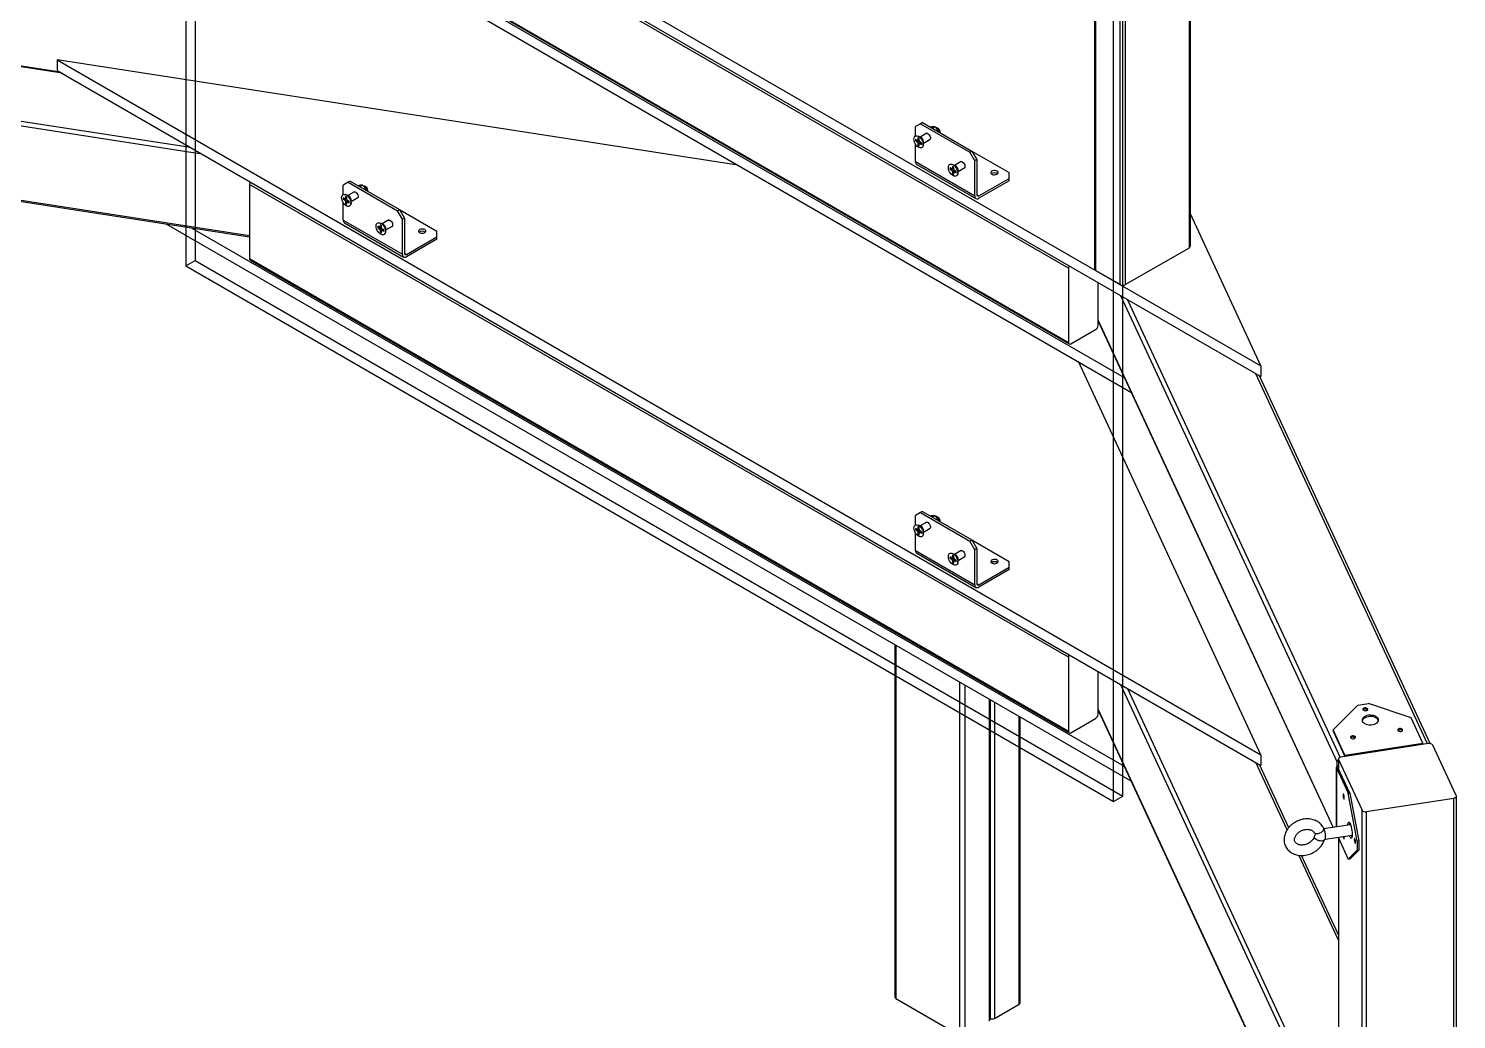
# Model space of a CAD drawing. Header units: inches. Extents: x 0 to 10.9, y 0 to 8.4.
# Drawn here: x 7.583 to 9.182, y 5.796 to 6.905 of the extents above; entities that cross this region are included whole.
import ezdxf

# ---------------------------------------------------------------- set-up
doc = ezdxf.new("R2010")
doc.units = ezdxf.units.IN
doc.header["$MEASUREMENT"] = 0

msp = doc.modelspace()

# ---------------------------------------------------------------- linework, layer by layer
at = {"color": 7, "linetype": 'Continuous', "lineweight": 25}
for p, q in [((7.7696, 7.8706), (7.7696, 6.6458)), ((7.7593, 7.8646), (7.7593, 6.6398)), ((8.8828, 6.6602), (8.8828, 7.3141)), ((8.8839, 6.6618), (8.8839, 7.3157)), ((7.6149, 7.306), (8.9629, 6.5279)), ((7.6149, 7.2941), (8.9629, 6.5159)), ((8.7766, 7.2902), (8.7766, 6.6363)), ((8.7778, 7.2886), (8.7778, 6.6347)), ((8.7978, 6.0402), (8.7978, 7.2651)), ((8.8054, 6.6188), (8.8054, 7.2726)), ((8.8082, 6.0462), (8.8082, 7.271)), ((8.8109, 7.2726), (8.8109, 6.6188)), ((8.7474, 6.6371), (7.8304, 7.1665)), ((7.7376, 7.122), (8.8174, 6.4986)), ((7.7659, 7.1176), (8.8098, 6.5149)), ((7.8304, 7.0836), (8.7474, 6.5542)), ((7.8312, 7.0818), (8.7482, 6.5524)), ((7.6205, 6.8555), (6.9008, 6.9668)), ((7.6186, 6.8565), (6.9014, 6.9675)), ((6.8745, 6.9102), (7.7641, 6.7726)), ((7.7772, 6.765), (6.8735, 6.9048)), ((7.6149, 6.8706), (7.6149, 6.8587)), ((7.6149, 6.8706), (8.9629, 6.0925)), ((8.3772, 6.7527), (7.6149, 6.8706)), ((7.6149, 6.8587), (8.9629, 6.0805)), ((6.8735, 6.8219), (7.8304, 6.6739)), ((6.8739, 6.8202), (7.8304, 6.6722)), ((8.5817, 6.799), (8.5762, 6.7958)), ((8.5762, 6.7852), (8.5762, 6.7958)), ((8.584, 6.8003), (8.5817, 6.799)), ((8.5817, 6.799), (8.6369, 6.7671)), ((8.584, 6.8003), (8.6392, 6.7684)), ((8.5977, 6.7955), (8.595, 6.7939)), ((8.5775, 6.7806), (8.5762, 6.7814)), ((8.5766, 6.78), (8.5762, 6.7798)), ((8.5762, 6.7798), (8.5775, 6.779)), ((8.5794, 6.7802), (8.5766, 6.78)), ((8.5785, 6.7805), (8.5775, 6.7806)), ((8.5794, 6.7802), (8.5775, 6.779)), ((8.5775, 6.779), (8.5785, 6.778)), ((8.5789, 6.7814), (8.5785, 6.7805)), ((8.5803, 6.7813), (8.5785, 6.7805)), ((8.5807, 6.7793), (8.5785, 6.778)), ((8.5789, 6.783), (8.5789, 6.7814)), ((8.5803, 6.7821), (8.5789, 6.7814)), ((8.5822, 6.7837), (8.579, 6.785)), ((8.5803, 6.7806), (8.5803, 6.7822)), ((8.5807, 6.7793), (8.5803, 6.7806)), ((8.5817, 6.7782), (8.5807, 6.7793)), ((8.5887, 6.7884), (8.5812, 6.7841)), ((8.5851, 6.7773), (8.5926, 6.7816)), ((8.6017, 6.7936), (8.6009, 6.7941)), ((8.6036, 6.7893), (8.6036, 6.7903)), ((8.5762, 6.7565), (8.5762, 6.776)), ((8.5785, 6.778), (8.5789, 6.7766)), ((8.5809, 6.7776), (8.5789, 6.7766)), ((8.5789, 6.7766), (8.5789, 6.7751)), ((8.5793, 6.7753), (8.5789, 6.7751)), ((8.5793, 6.7753), (8.5809, 6.7776)), ((8.5803, 6.7758), (8.5807, 6.7767)), ((8.5803, 6.7742), (8.5803, 6.7758)), ((8.5823, 6.7779), (8.5807, 6.7767)), ((8.5807, 6.7767), (8.5817, 6.7766)), ((8.5809, 6.7776), (8.5812, 6.7787)), ((8.583, 6.7774), (8.5817, 6.7782)), ((8.5829, 6.7775), (8.5817, 6.7766)), ((8.5817, 6.7766), (8.583, 6.7758)), ((8.5848, 6.7749), (8.5852, 6.7783)), ((8.6369, 6.7671), (8.6392, 6.7684)), ((8.6424, 6.7575), (8.6369, 6.7671)), ((8.6392, 6.7684), (8.6448, 6.7588)), ((8.6392, 6.7684), (8.6811, 6.7442)), ((8.5762, 6.7565), (8.6424, 6.7182)), ((8.5775, 6.7535), (8.6438, 6.7152)), ((8.6162, 6.7489), (8.6148, 6.7496)), ((8.6153, 6.7482), (8.6148, 6.748)), ((8.6148, 6.748), (8.6162, 6.7472)), ((8.6181, 6.7485), (8.6153, 6.7482)), ((8.6172, 6.7488), (8.6162, 6.7489)), ((8.6181, 6.7485), (8.6162, 6.7472)), ((8.6162, 6.7472), (8.6172, 6.7462)), ((8.6176, 6.7496), (8.6172, 6.7488)), ((8.619, 6.7495), (8.6172, 6.7488)), ((8.6194, 6.7475), (8.6172, 6.7462)), ((8.6208, 6.7519), (8.6176, 6.7533)), ((8.6176, 6.7512), (8.6176, 6.7496)), ((8.619, 6.7503), (8.6176, 6.7496)), ((8.619, 6.7488), (8.619, 6.7504)), ((8.6194, 6.7475), (8.619, 6.7488)), ((8.6203, 6.7465), (8.6194, 6.7475)), ((8.6274, 6.7566), (8.6199, 6.7523)), ((8.6238, 6.7455), (8.6313, 6.7498)), ((8.6448, 6.7588), (8.6424, 6.7575)), ((8.6424, 6.7182), (8.6424, 6.7575)), ((8.6448, 6.7588), (8.6448, 6.7195)), ((8.7474, 6.2017), (7.8304, 6.7311)), ((7.8304, 6.7311), (7.8304, 6.6482)), ((7.9409, 6.7335), (7.9353, 6.7303)), ((7.9432, 6.7348), (7.9409, 6.7335)), ((7.9409, 6.7335), (7.9961, 6.7016)), ((7.9432, 6.7348), (7.9984, 6.703)), ((8.6172, 6.7462), (8.6176, 6.7449)), ((8.6196, 6.7459), (8.6176, 6.7449)), ((8.6176, 6.7449), (8.6176, 6.7433)), ((8.6179, 6.7436), (8.6176, 6.7433)), ((8.6179, 6.7436), (8.6196, 6.7459)), ((8.619, 6.744), (8.6194, 6.7449)), ((8.619, 6.7425), (8.619, 6.744)), ((8.621, 6.7461), (8.6194, 6.7449)), ((8.6194, 6.7449), (8.6203, 6.7448)), ((8.6196, 6.7459), (8.6199, 6.747)), ((8.6217, 6.7457), (8.6203, 6.7465)), ((8.6216, 6.7457), (8.6203, 6.7448)), ((8.6203, 6.7448), (8.6217, 6.744)), ((8.6235, 6.7431), (8.6239, 6.7465)), ((8.6471, 6.7182), (8.6811, 6.7378)), ((8.6811, 6.7352), (8.6471, 6.7155)), ((8.6811, 6.7378), (8.6811, 6.7442)), ((8.6811, 6.7352), (8.6811, 6.7378)), ((7.9353, 6.7198), (7.9353, 6.7303)), ((7.9367, 6.7152), (7.9353, 6.716)), ((7.9377, 6.7151), (7.9367, 6.7152)), ((7.9381, 6.716), (7.9377, 6.7151)), ((7.9395, 6.7159), (7.9377, 6.7151)), ((7.9413, 6.7182), (7.9381, 6.7196)), ((7.9381, 6.7176), (7.9381, 6.716)), ((7.9395, 6.7166), (7.9381, 6.716)), ((7.9395, 6.7152), (7.9395, 6.7167)), ((7.9399, 6.7138), (7.9395, 6.7152)), ((7.9479, 6.7229), (7.9404, 6.7186)), ((7.9443, 6.7118), (7.9518, 6.7162)), ((7.9569, 6.7301), (7.9542, 6.7285)), ((7.9609, 6.7282), (7.9601, 6.7286)), ((7.9628, 6.7239), (7.9628, 6.7248)), ((8.6448, 6.7195), (8.6471, 6.7182)), ((7.9358, 6.7145), (7.9353, 6.7144)), ((7.9353, 6.7144), (7.9367, 6.7136)), ((7.9353, 6.691), (7.9353, 6.7106)), ((7.9386, 6.7148), (7.9358, 6.7145)), ((7.9386, 6.7148), (7.9367, 6.7136)), ((7.9367, 6.7136), (7.9377, 6.7125)), ((7.9399, 6.7138), (7.9377, 6.7125)), ((7.9377, 6.7125), (7.9381, 6.7112)), ((7.9401, 6.7122), (7.9381, 6.7112)), ((7.9381, 6.7112), (7.9381, 6.7096)), ((7.9385, 6.7099), (7.9381, 6.7096)), ((7.9385, 6.7099), (7.9401, 6.7122)), ((7.9395, 6.7104), (7.9399, 6.7113)), ((7.9395, 6.7088), (7.9395, 6.7104)), ((7.9409, 6.7128), (7.9399, 6.7138)), ((7.9415, 6.7124), (7.9399, 6.7113)), ((7.9399, 6.7113), (7.9409, 6.7112)), ((7.9401, 6.7122), (7.9404, 6.7133)), ((7.9422, 6.712), (7.9409, 6.7128)), ((7.9421, 6.7121), (7.9409, 6.7112)), ((7.9409, 6.7112), (7.9422, 6.7104)), ((7.944, 6.7094), (7.9444, 6.7129)), ((7.9961, 6.7016), (7.9984, 6.703)), ((8.0016, 6.692), (7.9961, 6.7016)), ((7.9984, 6.703), (8.0039, 6.6934)), ((7.9984, 6.7029), (8.0403, 6.6788)), ((7.7376, 6.6866), (8.8174, 6.0632)), ((7.9353, 6.691), (8.0016, 6.6528)), ((7.9367, 6.688), (8.003, 6.6497)), ((7.9754, 6.6834), (7.974, 6.6842)), ((7.9773, 6.683), (7.9744, 6.6828)), ((7.9764, 6.6833), (7.9754, 6.6834)), ((7.9773, 6.683), (7.9754, 6.6818)), ((7.9768, 6.6842), (7.9764, 6.6833)), ((7.9782, 6.6841), (7.9764, 6.6833)), ((7.98, 6.6864), (7.9768, 6.6878)), ((7.9768, 6.6858), (7.9768, 6.6842)), ((7.9782, 6.6848), (7.9768, 6.6842)), ((7.9782, 6.6834), (7.9782, 6.685)), ((7.9786, 6.682), (7.9782, 6.6834)), ((7.9866, 6.6912), (7.9791, 6.6868)), ((7.983, 6.6801), (7.9905, 6.6844)), ((8.0039, 6.6934), (8.0016, 6.692)), ((8.0016, 6.6528), (8.0016, 6.692)), ((8.0039, 6.6934), (8.0039, 6.6541)), ((8.9629, 6.5279), (8.8839, 6.698)), ((7.7659, 6.6822), (8.8098, 6.0796)), ((7.9744, 6.6828), (7.974, 6.6826)), ((7.974, 6.6826), (7.9754, 6.6818)), ((7.9754, 6.6818), (7.9764, 6.6808)), ((7.9786, 6.682), (7.9764, 6.6808)), ((7.9764, 6.6808), (7.9768, 6.6794)), ((7.9788, 6.6804), (7.9768, 6.6794)), ((7.9768, 6.6794), (7.9768, 6.6778)), ((7.9771, 6.6781), (7.9768, 6.6778)), ((7.9771, 6.6781), (7.9788, 6.6804)), ((7.9782, 6.6786), (7.9786, 6.6795)), ((7.9782, 6.677), (7.9782, 6.6786)), ((7.9795, 6.681), (7.9786, 6.682)), ((7.9801, 6.6807), (7.9786, 6.6795)), ((7.9786, 6.6795), (7.9795, 6.6794)), ((7.9788, 6.6804), (7.9791, 6.6815)), ((7.9809, 6.6802), (7.9795, 6.681)), ((7.9808, 6.6803), (7.9795, 6.6794)), ((7.9795, 6.6794), (7.9809, 6.6786)), ((7.9827, 6.6776), (7.9831, 6.6811)), ((8.0063, 6.6527), (8.0403, 6.6724)), ((8.0403, 6.6697), (8.0063, 6.6501)), ((8.0403, 6.6724), (8.0403, 6.6788)), ((8.0403, 6.6697), (8.0403, 6.6724)), ((8.0039, 6.6541), (8.0063, 6.6527)), ((8.8109, 6.6188), (8.8828, 6.6602)), ((7.7593, 6.6398), (7.7696, 6.6458)), ((7.7593, 6.6398), (8.7978, 6.0402)), ((7.7696, 6.6458), (8.8082, 6.0462)), ((7.8304, 6.6482), (8.7474, 6.1188)), ((7.8312, 6.6464), (8.7482, 6.117)), ((8.7474, 6.6371), (8.7474, 6.5542)), ((8.8054, 6.6188), (8.7778, 6.6347)), ((8.7806, 6.5733), (8.7806, 6.6212)), ((9.0483, 6.0847), (8.8062, 6.6064)), ((8.8137, 6.602), (9.0515, 6.0896)), ((8.7806, 6.5786), (9.0439, 6.0111)), ((8.7806, 6.578), (9.0437, 6.0111)), ((8.7502, 6.5526), (8.7778, 6.5685)), ((8.9629, 6.0925), (8.7586, 6.5326)), ((8.9629, 6.5279), (8.9629, 6.5159)), ((9.1496, 6.1049), (8.9573, 6.5191)), ((9.1523, 6.1051), (8.9612, 6.5169)), ((8.5817, 6.3636), (8.5762, 6.3604)), ((8.584, 6.3649), (8.5817, 6.3636)), ((8.5817, 6.3636), (8.6369, 6.3317)), ((8.584, 6.3649), (8.6392, 6.333)), ((8.5762, 6.3498), (8.5762, 6.3604)), ((8.5789, 6.3476), (8.5789, 6.346)), ((8.5822, 6.3483), (8.579, 6.3497)), ((8.5887, 6.353), (8.5812, 6.3487)), ((8.5977, 6.3601), (8.595, 6.3586)), ((8.6017, 6.3582), (8.6009, 6.3587)), ((8.6036, 6.3539), (8.6036, 6.3549)), ((8.5775, 6.3452), (8.5762, 6.346)), ((8.5766, 6.3446), (8.5762, 6.3444)), ((8.5762, 6.3444), (8.5775, 6.3436)), ((8.5762, 6.3211), (8.5762, 6.3406)), ((8.5794, 6.3449), (8.5766, 6.3446)), ((8.5785, 6.3452), (8.5775, 6.3452)), ((8.5794, 6.3449), (8.5775, 6.3436)), ((8.5775, 6.3436), (8.5785, 6.3426)), ((8.5789, 6.346), (8.5785, 6.3452)), ((8.5803, 6.3459), (8.5785, 6.3452)), ((8.5807, 6.3439), (8.5785, 6.3426)), ((8.5785, 6.3426), (8.5789, 6.3413)), ((8.5803, 6.3467), (8.5789, 6.346)), ((8.5809, 6.3423), (8.5789, 6.3413)), ((8.5789, 6.3413), (8.5789, 6.3397)), ((8.5793, 6.34), (8.5789, 6.3397)), ((8.5793, 6.34), (8.5809, 6.3423)), ((8.5803, 6.3452), (8.5803, 6.3468)), ((8.5807, 6.3439), (8.5803, 6.3452)), ((8.5803, 6.3404), (8.5807, 6.3413)), ((8.5803, 6.3389), (8.5803, 6.3404)), ((8.5817, 6.3429), (8.5807, 6.3439)), ((8.5823, 6.3425), (8.5807, 6.3413)), ((8.5807, 6.3413), (8.5817, 6.3412)), ((8.5809, 6.3423), (8.5812, 6.3434)), ((8.583, 6.3421), (8.5817, 6.3429)), ((8.5829, 6.3421), (8.5817, 6.3412)), ((8.5817, 6.3412), (8.583, 6.3404)), ((8.5848, 6.3395), (8.5852, 6.3429)), ((8.5851, 6.3419), (8.5926, 6.3462)), ((8.6369, 6.3317), (8.6392, 6.333)), ((8.6424, 6.3221), (8.6369, 6.3317)), ((8.6392, 6.333), (8.6448, 6.3234)), ((8.6392, 6.333), (8.6811, 6.3088)), ((8.5762, 6.3211), (8.6424, 6.2828)), ((8.5775, 6.3181), (8.6438, 6.2798)), ((8.6208, 6.3165), (8.6176, 6.3179)), ((8.6176, 6.3158), (8.6176, 6.3143)), ((8.6274, 6.3212), (8.6199, 6.3169)), ((8.6448, 6.3234), (8.6424, 6.3221)), ((8.6424, 6.2828), (8.6424, 6.3221)), ((8.6448, 6.3234), (8.6448, 6.2841)), ((8.6162, 6.3135), (8.6148, 6.3143)), ((8.6153, 6.3128), (8.6148, 6.3126)), ((8.6148, 6.3126), (8.6162, 6.3118)), ((8.6181, 6.3131), (8.6153, 6.3128)), ((8.6172, 6.3134), (8.6162, 6.3135)), ((8.6181, 6.3131), (8.6162, 6.3118)), ((8.6162, 6.3118), (8.6172, 6.3108)), ((8.6176, 6.3143), (8.6172, 6.3134)), ((8.619, 6.3142), (8.6172, 6.3134)), ((8.6194, 6.3121), (8.6172, 6.3108)), ((8.6172, 6.3108), (8.6176, 6.3095)), ((8.619, 6.3149), (8.6176, 6.3143)), ((8.6196, 6.3105), (8.6176, 6.3095)), ((8.6176, 6.3095), (8.6176, 6.3079)), ((8.6179, 6.3082), (8.6176, 6.3079)), ((8.6179, 6.3082), (8.6196, 6.3105)), ((8.619, 6.3134), (8.619, 6.315)), ((8.6194, 6.3121), (8.619, 6.3134)), ((8.619, 6.3087), (8.6194, 6.3095)), ((8.619, 6.3071), (8.619, 6.3087)), ((8.6203, 6.3111), (8.6194, 6.3121)), ((8.621, 6.3107), (8.6194, 6.3095)), ((8.6194, 6.3095), (8.6203, 6.3095)), ((8.6196, 6.3105), (8.6199, 6.3116)), ((8.6217, 6.3103), (8.6203, 6.3111)), ((8.6216, 6.3103), (8.6203, 6.3095)), ((8.6203, 6.3095), (8.6217, 6.3087)), ((8.6235, 6.3077), (8.6239, 6.3112)), ((8.6238, 6.3101), (8.6313, 6.3145)), ((8.6471, 6.2828), (8.6811, 6.3025)), ((8.6811, 6.2998), (8.6471, 6.2801)), ((8.6811, 6.3025), (8.6811, 6.3088)), ((8.6811, 6.2998), (8.6811, 6.3025)), ((8.6448, 6.2841), (8.6471, 6.2828)), ((8.5529, 6.2159), (8.5529, 5.8213)), ((8.5541, 6.2153), (8.5541, 5.8197)), ((8.7474, 6.2017), (8.7474, 6.1188)), ((8.6259, 5.7782), (8.6259, 6.1738)), ((8.7806, 6.1379), (8.7806, 6.1858)), ((8.6314, 6.1706), (8.6314, 5.7782)), ((9.0483, 5.6493), (8.8062, 6.171)), ((8.8137, 6.1666), (9.0496, 5.6583)), ((8.659, 5.7942), (8.659, 6.1547)), ((8.6602, 5.7958), (8.6602, 6.154)), ((8.6645, 6.1515), (8.6645, 5.7974)), ((8.7806, 6.1432), (9.0483, 5.5664)), ((8.7806, 6.1426), (9.0485, 5.5653)), ((9.0714, 6.1479), (9.0437, 6.1203)), ((9.0714, 6.1479), (9.0833, 6.1498)), ((9.1311, 6.1338), (9.0833, 6.1498)), ((8.6922, 5.8133), (8.6922, 6.1355)), ((8.6933, 5.8149), (8.6933, 6.1349)), ((8.7502, 6.1172), (8.7778, 6.1331)), ((9.1443, 6.1054), (9.1311, 6.1338)), ((9.0437, 6.1203), (9.0437, 6.1188)), ((9.0569, 6.0919), (9.0437, 6.1203)), ((9.0437, 6.1188), (9.0569, 6.0905)), ((8.9629, 6.0925), (8.9629, 6.0805)), ((9.1506, 6.105), (9.0525, 6.0898)), ((9.0569, 6.0919), (9.1443, 6.1054)), ((9.1817, 6.0468), (9.1554, 6.1034)), ((8.9922, 6.0085), (8.9573, 6.0837)), ((8.994, 6.0109), (8.9612, 6.0815)), ((9.0473, 6.0784), (9.0473, 6.0117)), ((9.0475, 6.0778), (9.0607, 6.0494)), ((9.0475, 6.0778), (9.0475, 6.0117)), ((9.0483, 6.0798), (9.0483, 6.0847)), ((9.0624, 6.0497), (9.0492, 6.0781)), ((9.0496, 6.0877), (9.0496, 6.0773)), ((9.0498, 6.0871), (9.0761, 6.0304)), ((9.0498, 6.0871), (9.0498, 6.077)), ((8.7978, 6.0402), (8.8082, 6.0462)), ((9.0607, 6.0494), (9.0624, 6.0497)), ((9.0708, 5.9957), (9.0607, 6.0494)), ((9.0624, 6.0497), (9.0725, 5.996)), ((9.0808, 6.0289), (9.1789, 6.044)), ((9.1789, 4.7618), (9.1789, 6.044)), ((9.1818, 4.764), (9.1818, 6.0462)), ((9.0761, 4.7482), (9.0761, 6.0304)), ((9.0808, 6.0289), (9.0808, 4.7466)), ((9.0633, 6.0141), (9.0331, 6.0095)), ((9.0348, 5.9979), (9.0651, 6.0026)), ((9.0493, 6.0001), (9.0607, 5.9755)), ((9.0496, 5.9993), (9.0496, 5.6419)), ((9.0498, 5.999), (9.0498, 5.6416)), ((9.0725, 5.996), (9.0708, 5.9957)), ((9.0708, 5.9957), (9.0708, 5.9856)), ((9.0725, 5.996), (9.0725, 5.9859)), ((9.0496, 5.8848), (9.0055, 5.98)), ((9.0496, 5.8909), (9.0084, 5.9798)), ((9.0607, 5.9755), (9.0708, 5.9856)), ((9.0725, 5.9859), (9.0624, 5.9758)), ((9.0708, 5.9856), (9.0725, 5.9859)), ((9.0624, 5.9758), (9.0607, 5.9755)), ((8.5541, 5.8197), (8.6259, 5.7782)), ((8.6645, 5.7974), (8.6922, 5.8133))]:
    msp.add_line(p, q, dxfattribs=at)
at = {"color": 7, "linetype": 'Continuous', "lineweight": 25, "flags": 128}
for points in [[(8.5743, 6.7817), (8.5745, 6.783), (8.5749, 6.7841), (8.5757, 6.7849), (8.5766, 6.7854), (8.5777, 6.7854), (8.579, 6.785), (8.5802, 6.7843), (8.5815, 6.7832), (8.5826, 6.7819), (8.5836, 6.7804), (8.5843, 6.7788), (8.5847, 6.7771), (8.5849, 6.7756), (8.5847, 6.7742), (8.5843, 6.7731), (8.5836, 6.7723), (8.5826, 6.7719), (8.5815, 6.7719), (8.5802, 6.7722), (8.579, 6.7729), (8.5777, 6.774), (8.5766, 6.7753), (8.5757, 6.7769), (8.5749, 6.7785), (8.5745, 6.7801), (8.5743, 6.7817)], [(8.5873, 6.7876), (8.5876, 6.788), (8.5884, 6.7884), (8.5892, 6.7883), (8.5902, 6.7878), (8.5911, 6.787), (8.592, 6.7859), (8.5925, 6.7847), (8.5929, 6.7835), (8.5929, 6.7824), (8.5925, 6.7815), (8.592, 6.781), (8.5912, 6.7808)], [(8.6036, 6.789), (8.6036, 6.7899), (8.6033, 6.7911), (8.6026, 6.7923), (8.6018, 6.7934), (8.6009, 6.7941), (8.5999, 6.7944), (8.5995, 6.7945)], [(8.613, 6.7499), (8.6132, 6.7513), (8.6136, 6.7524), (8.6143, 6.7532), (8.6153, 6.7536), (8.6164, 6.7536), (8.6176, 6.7533), (8.6189, 6.7525), (8.6201, 6.7515), (8.6213, 6.7501), (8.6222, 6.7486), (8.6229, 6.747), (8.6234, 6.7453), (8.6235, 6.7438), (8.6234, 6.7424), (8.6229, 6.7413), (8.6222, 6.7405), (8.6213, 6.7401), (8.6201, 6.7401), (8.6189, 6.7404), (8.6176, 6.7412), (8.6164, 6.7422), (8.6153, 6.7436), (8.6143, 6.7451), (8.6136, 6.7467), (8.6132, 6.7483), (8.613, 6.7499)], [(8.626, 6.7558), (8.6263, 6.7562), (8.627, 6.7566), (8.6279, 6.7565), (8.6289, 6.7561), (8.6298, 6.7552), (8.6306, 6.7542), (8.6312, 6.7529), (8.6315, 6.7517), (8.6315, 6.7506), (8.6312, 6.7497), (8.6306, 6.7492), (8.6299, 6.749)], [(8.6675, 6.7459), (8.6664, 6.7464), (8.6651, 6.7466), (8.6637, 6.7466), (8.6624, 6.7463), (8.6614, 6.7458), (8.6607, 6.7451), (8.6604, 6.7443), (8.6606, 6.7435), (8.6612, 6.7428), (8.6621, 6.7423), (8.6634, 6.7419), (8.6647, 6.7418), (8.6661, 6.742), (8.6672, 6.7424), (8.6681, 6.743), (8.6686, 6.7437), (8.6687, 6.7445), (8.6683, 6.7453), (8.6675, 6.7459)], [(7.9335, 6.7162), (7.9337, 6.7176), (7.9341, 6.7187), (7.9348, 6.7195), (7.9358, 6.7199), (7.9369, 6.7199), (7.9382, 6.7196), (7.9394, 6.7189), (7.9407, 6.7178), (7.9418, 6.7165), (7.9427, 6.7149), (7.9435, 6.7133), (7.9439, 6.7117), (7.9441, 6.7101), (7.9439, 6.7088), (7.9435, 6.7077), (7.9427, 6.7069), (7.9418, 6.7064), (7.9407, 6.7064), (7.9394, 6.7068), (7.9382, 6.7075), (7.9369, 6.7086), (7.9358, 6.7099), (7.9348, 6.7114), (7.9341, 6.713), (7.9337, 6.7147), (7.9335, 6.7162)], [(7.9465, 6.7221), (7.9468, 6.7226), (7.9475, 6.7229), (7.9484, 6.7229), (7.9494, 6.7224), (7.9503, 6.7216), (7.9511, 6.7205), (7.9517, 6.7193), (7.952, 6.718), (7.952, 6.7169), (7.9517, 6.7161), (7.9511, 6.7155), (7.9504, 6.7154)], [(7.9628, 6.7235), (7.9628, 6.7244), (7.9625, 6.7257), (7.9618, 6.7269), (7.961, 6.7279), (7.9601, 6.7286), (7.9591, 6.729), (7.9587, 6.729)], [(7.9722, 6.6844), (7.9723, 6.6858), (7.9728, 6.6869), (7.9735, 6.6877), (7.9745, 6.6881), (7.9756, 6.6882), (7.9768, 6.6878), (7.9781, 6.6871), (7.9793, 6.686), (7.9805, 6.6847), (7.9814, 6.6832), (7.9821, 6.6815), (7.9826, 6.6799), (7.9827, 6.6784), (7.9826, 6.677), (7.9821, 6.6759), (7.9814, 6.6751), (7.9805, 6.6747), (7.9793, 6.6746), (7.9781, 6.675), (7.9768, 6.6757), (7.9756, 6.6768), (7.9745, 6.6781), (7.9735, 6.6796), (7.9728, 6.6813), (7.9723, 6.6829), (7.9722, 6.6844)], [(7.9852, 6.6904), (7.9855, 6.6908), (7.9862, 6.6911), (7.9871, 6.6911), (7.9881, 6.6906), (7.989, 6.6898), (7.9898, 6.6887), (7.9904, 6.6875), (7.9907, 6.6863), (7.9907, 6.6851), (7.9904, 6.6843), (7.9898, 6.6837), (7.9891, 6.6836)], [(8.0267, 6.6805), (8.0255, 6.6809), (8.0242, 6.6811), (8.0229, 6.6811), (8.0216, 6.6808), (8.0206, 6.6803), (8.0199, 6.6796), (8.0196, 6.6789), (8.0197, 6.6781), (8.0203, 6.6774), (8.0213, 6.6768), (8.0225, 6.6765), (8.0239, 6.6764), (8.0252, 6.6765), (8.0264, 6.6769), (8.0273, 6.6775), (8.0278, 6.6783), (8.0278, 6.6791), (8.0275, 6.6798), (8.0267, 6.6805)], [(8.5743, 6.3463), (8.5745, 6.3477), (8.5749, 6.3488), (8.5757, 6.3496), (8.5766, 6.35), (8.5777, 6.35), (8.579, 6.3496), (8.5802, 6.3489), (8.5815, 6.3479), (8.5826, 6.3465), (8.5836, 6.345), (8.5843, 6.3434), (8.5847, 6.3417), (8.5849, 6.3402), (8.5847, 6.3388), (8.5843, 6.3377), (8.5836, 6.3369), (8.5826, 6.3365), (8.5815, 6.3365), (8.5802, 6.3368), (8.579, 6.3376), (8.5777, 6.3386), (8.5766, 6.34), (8.5757, 6.3415), (8.5749, 6.3431), (8.5745, 6.3447), (8.5743, 6.3463)], [(8.5873, 6.3522), (8.5876, 6.3526), (8.5884, 6.353), (8.5892, 6.3529), (8.5902, 6.3525), (8.5911, 6.3516), (8.592, 6.3506), (8.5925, 6.3493), (8.5929, 6.3481), (8.5929, 6.347), (8.5925, 6.3461), (8.592, 6.3456), (8.5912, 6.3454)], [(8.6036, 6.3536), (8.6036, 6.3545), (8.6033, 6.3557), (8.6026, 6.3569), (8.6018, 6.358), (8.6009, 6.3587), (8.5999, 6.3591), (8.5995, 6.3591)], [(8.613, 6.3145), (8.6132, 6.3159), (8.6136, 6.317), (8.6143, 6.3178), (8.6153, 6.3182), (8.6164, 6.3182), (8.6176, 6.3179), (8.6189, 6.3171), (8.6201, 6.3161), (8.6213, 6.3147), (8.6222, 6.3132), (8.6229, 6.3116), (8.6234, 6.31), (8.6235, 6.3084), (8.6234, 6.3071), (8.6229, 6.3059), (8.6222, 6.3051), (8.6213, 6.3047), (8.6201, 6.3047), (8.6189, 6.3051), (8.6176, 6.3058), (8.6164, 6.3068), (8.6153, 6.3082), (8.6143, 6.3097), (8.6136, 6.3113), (8.6132, 6.313), (8.613, 6.3145)], [(8.626, 6.3204), (8.6263, 6.3209), (8.627, 6.3212), (8.6279, 6.3211), (8.6289, 6.3207), (8.6298, 6.3199), (8.6306, 6.3188), (8.6312, 6.3176), (8.6315, 6.3163), (8.6315, 6.3152), (8.6312, 6.3143), (8.6306, 6.3138), (8.6299, 6.3137)], [(8.6675, 6.3105), (8.6664, 6.311), (8.6651, 6.3112), (8.6637, 6.3112), (8.6624, 6.3109), (8.6614, 6.3104), (8.6607, 6.3097), (8.6604, 6.3089), (8.6606, 6.3081), (8.6612, 6.3074), (8.6621, 6.3069), (8.6634, 6.3065), (8.6647, 6.3064), (8.6661, 6.3066), (8.6672, 6.307), (8.6681, 6.3076), (8.6686, 6.3083), (8.6687, 6.3091), (8.6683, 6.3099), (8.6675, 6.3105)], [(9.0825, 6.1438), (9.082, 6.1444), (9.0812, 6.1448), (9.0802, 6.145), (9.0791, 6.1449), (9.0782, 6.1447), (9.0775, 6.1442), (9.0771, 6.1436), (9.0772, 6.143), (9.0777, 6.1424), (9.0785, 6.142), (9.0795, 6.1418), (9.0806, 6.1419), (9.0815, 6.1421), (9.0822, 6.1426), (9.0826, 6.1432), (9.0825, 6.1438)], [(9.0944, 6.1328), (9.0936, 6.1339), (9.0925, 6.1348), (9.0911, 6.1357), (9.0894, 6.1363), (9.0875, 6.1366), (9.0855, 6.1368), (9.0835, 6.1367), (9.0816, 6.1363), (9.0799, 6.1357), (9.0784, 6.1349), (9.0773, 6.134), (9.0765, 6.1329), (9.0762, 6.1318), (9.0762, 6.1306), (9.0768, 6.1295), (9.0777, 6.1285), (9.079, 6.1276), (9.0806, 6.1269), (9.0824, 6.1264), (9.0843, 6.1261), (9.0863, 6.1261), (9.0883, 6.1263), (9.0901, 6.1268), (9.0917, 6.1275), (9.093, 6.1284), (9.094, 6.1294), (9.0946, 6.1305), (9.0947, 6.1317), (9.0944, 6.1328)], [(9.083, 6.1351), (9.0811, 6.1347), (9.0795, 6.134), (9.0781, 6.1332), (9.077, 6.1322), (9.0764, 6.1311), (9.0762, 6.1307)], [(9.0946, 6.1307), (9.0942, 6.1316), (9.0934, 6.1326), (9.0922, 6.1336), (9.0907, 6.1343), (9.0889, 6.1349), (9.087, 6.1352), (9.085, 6.1353), (9.083, 6.1351)], [(9.0687, 6.1125), (9.0683, 6.1131), (9.0675, 6.1135), (9.0664, 6.1137), (9.0654, 6.1136), (9.0644, 6.1134), (9.0637, 6.1129), (9.0633, 6.1123), (9.0634, 6.1117), (9.0639, 6.1111), (9.0647, 6.1107), (9.0657, 6.1105), (9.0668, 6.1105), (9.0678, 6.1108), (9.0685, 6.1113), (9.0688, 6.1119), (9.0687, 6.1125)], [(9.1216, 6.1207), (9.1211, 6.1212), (9.1203, 6.1216), (9.1193, 6.1218), (9.1182, 6.1218), (9.1172, 6.1215), (9.1165, 6.1211), (9.1162, 6.1205), (9.1162, 6.1198), (9.1167, 6.1193), (9.1175, 6.1189), (9.1185, 6.1187), (9.1196, 6.1187), (9.1206, 6.119), (9.1213, 6.1195), (9.1216, 6.12), (9.1216, 6.1207)], [(9.0496, 6.0804), (9.0494, 6.0803), (9.0488, 6.0801), (9.0482, 6.0798), (9.0478, 6.0795), (9.0475, 6.0791), (9.0474, 6.0787), (9.0473, 6.0783), (9.0475, 6.0778)], [(9.0525, 6.0898), (9.0518, 6.0897), (9.0512, 6.0895), (9.0506, 6.0891), (9.0502, 6.0888), (9.0498, 6.0884), (9.0497, 6.088), (9.0496, 6.0875), (9.0498, 6.0871)], [(9.0556, 6.0479), (9.0553, 6.0484), (9.0551, 6.0484), (9.0549, 6.048), (9.0549, 6.0472), (9.0549, 6.0462), (9.0551, 6.0452), (9.0553, 6.0442), (9.0556, 6.0434), (9.0559, 6.043), (9.0561, 6.043), (9.0563, 6.0434), (9.0563, 6.0441), (9.0563, 6.0451), (9.0561, 6.0462), (9.0559, 6.0472), (9.0556, 6.0479)], [(9.1789, 6.044), (9.1797, 6.0442), (9.1803, 6.0444), (9.1809, 6.0447), (9.1813, 6.0451), (9.1816, 6.0455), (9.1818, 6.0459), (9.1818, 6.0464), (9.1817, 6.0468)], [(9.0603, 6.0137), (9.0603, 6.0148), (9.0605, 6.016), (9.0608, 6.0168), (9.0611, 6.0172), (9.0616, 6.0172), (9.062, 6.0168), (9.0626, 6.016), (9.0631, 6.0147), (9.0636, 6.0132), (9.064, 6.0115), (9.0644, 6.0096), (9.0647, 6.0076), (9.065, 6.0056), (9.0651, 6.0038), (9.0651, 6.0021), (9.065, 6.0008), (9.0647, 5.9998), (9.0644, 5.9991), (9.064, 5.9989), (9.0636, 5.9992), (9.0631, 5.9998), (9.0626, 6.0008), (9.0621, 6.0021)], [(9.0328, 6.0109), (9.033, 6.0106), (9.0331, 6.0095), (9.0328, 6.0084), (9.0321, 6.0073), (9.0311, 6.0062), (9.0299, 6.0053), (9.0284, 6.0046), (9.0269, 6.0041), (9.0255, 6.004), (9.0242, 6.0041), (9.0232, 6.0046), (9.0225, 6.0053), (9.0225, 6.0054)], [(9.034, 5.9975), (9.0337, 5.997), (9.033, 5.9964), (9.0319, 5.996), (9.0306, 5.9959), (9.0291, 5.996), (9.0276, 5.9963), (9.0261, 5.9968), (9.0248, 5.9976), (9.0237, 5.9984), (9.023, 5.9993), (9.0227, 6.0002), (9.0228, 6.0009)], [(9.0348, 5.9979), (9.0351, 5.9981), (9.0353, 5.9987), (9.0354, 5.9997), (9.0354, 6.001), (9.0353, 6.0025), (9.0351, 6.0041), (9.0348, 6.0057), (9.0344, 6.007), (9.034, 6.0082), (9.0336, 6.009), (9.0332, 6.0094), (9.0331, 6.0095)], [(9.049, 6.0001), (9.0494, 5.9997), (9.0495, 5.9996)], [(9.055, 6.001), (9.0551, 6.0005), (9.0553, 5.9995), (9.0556, 5.9988), (9.0559, 5.9984), (9.0561, 5.9983), (9.0563, 5.9987), (9.0563, 5.9995), (9.0563, 6.0005), (9.0562, 6.0011)], [(9.0682, 5.9984), (9.068, 5.9988), (9.0677, 5.9988), (9.0676, 5.9984), (9.0675, 5.9977), (9.0676, 5.9967), (9.0677, 5.9956), (9.068, 5.9946), (9.0682, 5.9939), (9.0685, 5.9935), (9.0687, 5.9934), (9.0689, 5.9938), (9.069, 5.9946), (9.0689, 5.9956), (9.0687, 5.9966), (9.0685, 5.9976), (9.0682, 5.9984)]]:
    msp.add_lwpolyline(points, dxfattribs=at)
at = {"color": 7, "linetype": 'Continuous', "lineweight": 25}
for centre, radius, start, end in [((8.5808, 6.7806), 0.00466, 169.9756, 190.0244), ((8.5813, 6.7808), 0.00476, 174.8462, 189.6144), ((8.5773, 6.7786), 0.00466, 49.9766, 70.0288), ((8.5796, 6.7786), 0.00559, 356.5757, 63.4189), ((8.5994, 6.7901), 0.0042, 2.6058, 57.3888), ((8.5819, 6.7786), 0.00466, 229.9766, 250.0288), ((8.5824, 6.7791), 0.00487, 230.5603, 244.9831), ((8.5785, 6.7766), 0.00466, 349.9756, 10.0244), ((8.5794, 6.7561), 0.00324, 173.7012, 234.9867), ((8.6194, 6.7488), 0.00466, 169.9756, 190.0244), ((8.62, 6.749), 0.00476, 174.8462, 189.6144), ((8.616, 6.7468), 0.00466, 49.9766, 70.0288), ((8.6183, 6.7469), 0.00559, 356.5757, 63.4189), ((7.8362, 6.7309), 0.00579, 149.2412, 177.6573), ((8.6206, 6.7468), 0.00466, 229.9766, 250.0288), ((8.621, 6.7473), 0.00487, 230.5603, 244.9831), ((8.6171, 6.7449), 0.00466, 349.9756, 10.0244), ((8.6645, 6.7382), 0.00582, 53.6587, 126.3413), ((7.9399, 6.7152), 0.00466, 169.9756, 190.0244), ((7.9405, 6.7153), 0.00476, 174.8462, 189.6144), ((7.9365, 6.7132), 0.00466, 49.9766, 70.0288), ((7.9388, 6.7132), 0.00559, 356.5757, 63.4189), ((7.9586, 6.7246), 0.0042, 2.6058, 57.3888), ((8.6453, 6.7177), 0.00287, 170.786, 309.2033), ((8.6462, 6.7193), 0.00143, 170.786, 309.2033), ((7.9411, 6.7132), 0.00466, 229.9766, 250.0288), ((7.9416, 6.7136), 0.00487, 230.5603, 244.9831), ((7.9376, 6.7112), 0.00466, 349.9756, 10.0244), ((7.9386, 6.6907), 0.00324, 173.7012, 234.9867), ((7.9786, 6.6834), 0.00466, 169.9756, 190.0244), ((7.9791, 6.6835), 0.00476, 174.8462, 189.6144), ((7.9752, 6.6814), 0.00466, 49.9766, 70.0288), ((7.9775, 6.6814), 0.00559, 356.5757, 63.4189), ((7.9798, 6.6814), 0.00466, 229.9766, 250.0288), ((7.9802, 6.6819), 0.00487, 230.5603, 244.9831), ((7.9763, 6.6794), 0.00466, 349.9756, 10.0244), ((8.0237, 6.6727), 0.00582, 53.6587, 126.3413), ((8.0045, 6.6523), 0.00287, 170.786, 309.2033), ((8.0054, 6.6538), 0.00143, 170.786, 309.2033), ((8.8819, 6.662), 0.00196, 294.3747, 354.3052), ((7.8323, 6.648), 0.00193, 173.7012, 234.9867), ((8.7531, 6.6369), 0.0057, 149.0222, 177.8764), ((8.7786, 6.6365), 0.00196, 185.6948, 245.6253), ((8.8082, 6.6241), 0.006, 242.6097, 297.3903), ((8.7746, 6.5736), 0.006, 302.6055, 357.3945), ((8.7491, 6.5539), 0.00171, 170.786, 309.2033), ((8.5773, 6.3432), 0.00466, 49.9766, 70.0288), ((8.5796, 6.3433), 0.00559, 356.5757, 63.4189), ((8.5994, 6.3547), 0.0042, 2.6058, 57.3888), ((8.5808, 6.3452), 0.00466, 169.9756, 190.0244), ((8.5813, 6.3454), 0.00476, 174.8462, 189.6144), ((8.5819, 6.3432), 0.00466, 229.9766, 250.0288), ((8.5824, 6.3437), 0.00487, 230.5603, 244.9831), ((8.5785, 6.3413), 0.00466, 349.9756, 10.0244), ((8.5794, 6.3207), 0.00324, 173.7012, 234.9867), ((8.616, 6.3115), 0.00466, 49.9766, 70.0288), ((8.6183, 6.3115), 0.00559, 356.5757, 63.4189), ((8.6194, 6.3134), 0.00466, 169.9756, 190.0244), ((8.62, 6.3136), 0.00476, 174.8462, 189.6144), ((8.6206, 6.3115), 0.00466, 229.9766, 250.0288), ((8.621, 6.3119), 0.00487, 230.5603, 244.9831), ((8.6171, 6.3095), 0.00466, 349.9756, 10.0244), ((8.6645, 6.3028), 0.00582, 53.6587, 126.3413), ((8.6462, 6.2839), 0.00143, 170.786, 309.2033), ((8.6453, 6.2824), 0.00287, 170.786, 309.2033), ((8.7531, 6.2015), 0.0057, 149.0222, 177.8764), ((9.0794, 6.1407), 0.00276, 94.523, 134.7043), ((9.0799, 6.1399), 0.00361, 49.1607, 102.7418), ((8.7746, 6.1382), 0.006, 302.6055, 357.3945), ((8.7491, 6.1185), 0.00171, 170.786, 309.2033), ((9.0656, 6.1094), 0.00276, 94.523, 134.7042), ((9.0662, 6.1086), 0.00361, 49.1609, 102.7418), ((9.1184, 6.1175), 0.00276, 94.523, 134.7043), ((9.119, 6.1168), 0.00361, 49.1608, 102.7418), ((9.0493, 6.0885), 0.00834, 14.2758, 23.547), ((9.1367, 6.102), 0.00834, 14.2758, 23.547), ((9.1518, 6.1005), 0.00463, 38.6096, 104.5243), ((9.0519, 6.0845), 0.00362, 128.6625, 177.3133), ((9.05, 6.0784), 0.000814, 117.173, 198.3976), ((9.0797, 6.0333), 0.00463, 218.6096, 284.5243), ((9.0752, 6.0138), 0.0132, 168.8572, 179.5708), ((9.0746, 6.0057), 0.0112, 197.0977, 209.6465), ((8.5549, 5.8215), 0.00196, 185.6948, 245.6253), ((8.6914, 5.8151), 0.00196, 294.3747, 354.3052), ((8.6618, 5.8029), 0.00616, 255.0206, 296.9163)]:
    msp.add_arc(centre, radius, start, end, dxfattribs=at)
for points, knots in [([(8.5977, 6.7955), (8.5972, 6.7955), (8.5963, 6.7956), (8.5946, 6.7954), (8.5934, 6.7952), (8.5928, 6.7951)], [0, 0, 0, 0, 0.3599166, 0.7307321, 1, 1, 1, 1]), ([(8.6025, 6.7895), (8.6021, 6.7903), (8.6012, 6.7919), (8.5995, 6.7939), (8.5982, 6.795), (8.5977, 6.7955)], [0, 0, 0, 0, 0.359917, 0.730732, 1, 1, 1, 1]), ([(8.6029, 6.7895), (8.6028, 6.7898), (8.6026, 6.7905), (8.602, 6.7918), (8.601, 6.7931), (8.5999, 6.7942), (8.5988, 6.795), (8.5981, 6.7952), (8.5979, 6.7953)], [0, 0, 0, 0, 0.098267, 0.2923819, 0.4868635, 0.6832286, 0.8834678, 1, 1, 1, 1]), ([(8.5805, 6.78), (8.5803, 6.78), (8.58, 6.7802), (8.5796, 6.7802), (8.5794, 6.7802)], [0, 0, 0, 0, 0.435162, 1, 1, 1, 1]), ([(8.6192, 6.7482), (8.619, 6.7483), (8.6187, 6.7484), (8.6183, 6.7484), (8.6181, 6.7485)], [0, 0, 0, 0, 0.435162, 1, 1, 1, 1]), ([(7.9569, 6.7301), (7.9564, 6.7301), (7.9555, 6.7301), (7.9538, 6.73), (7.9526, 6.7297), (7.952, 6.7296)], [0, 0, 0, 0, 0.359917, 0.730732, 1, 1, 1, 1]), ([(7.9617, 6.724), (7.9613, 6.7248), (7.9604, 6.7264), (7.9587, 6.7285), (7.9574, 6.7296), (7.9569, 6.7301)], [0, 0, 0, 0, 0.359917, 0.730732, 1, 1, 1, 1]), ([(7.9622, 6.7239), (7.9621, 6.7242), (7.9618, 6.725), (7.9612, 6.7263), (7.9602, 6.7277), (7.9591, 6.7288), (7.958, 6.7296), (7.9573, 6.7298), (7.957, 6.7299)], [0, 0, 0, 0, 0.1208291, 0.3100871, 0.4997026, 0.6911544, 0.8863836, 1, 1, 1, 1]), ([(7.9397, 6.7145), (7.9395, 6.7146), (7.9392, 6.7147), (7.9388, 6.7148), (7.9386, 6.7148)], [0, 0, 0, 0, 0.435162, 1, 1, 1, 1]), ([(7.9783, 6.6828), (7.9782, 6.6828), (7.9778, 6.6829), (7.9775, 6.683), (7.9773, 6.683)], [0, 0, 0, 0, 0.435162, 1, 1, 1, 1]), ([(8.5977, 6.3601), (8.5972, 6.3601), (8.5963, 6.3602), (8.5946, 6.36), (8.5934, 6.3598), (8.5928, 6.3597)], [0, 0, 0, 0, 0.359917, 0.730732, 1, 1, 1, 1]), ([(8.6025, 6.3541), (8.6021, 6.3549), (8.6012, 6.3565), (8.5995, 6.3585), (8.5982, 6.3596), (8.5977, 6.3601)], [0, 0, 0, 0, 0.359917, 0.730732, 1, 1, 1, 1]), ([(8.6029, 6.3541), (8.6028, 6.3544), (8.6026, 6.3552), (8.602, 6.3564), (8.601, 6.3577), (8.5999, 6.3588), (8.5988, 6.3596), (8.5981, 6.3599), (8.5979, 6.36)], [0, 0, 0, 0, 0.098267, 0.292382, 0.486864, 0.683229, 0.883468, 1, 1, 1, 1]), ([(8.5805, 6.3446), (8.5803, 6.3447), (8.58, 6.3448), (8.5796, 6.3448), (8.5794, 6.3449)], [0, 0, 0, 0, 0.435162, 1, 1, 1, 1]), ([(8.6192, 6.3128), (8.619, 6.3129), (8.6187, 6.313), (8.6183, 6.313), (8.6181, 6.3131)], [0, 0, 0, 0, 0.435162, 1, 1, 1, 1]), ([(9.0328, 6.0109), (9.0326, 6.0114), (9.0319, 6.0126), (9.0305, 6.0144), (9.0286, 6.0162), (9.0265, 6.0177), (9.0241, 6.019), (9.0215, 6.0199), (9.0188, 6.0205), (9.0159, 6.0208), (9.013, 6.0207), (9.01, 6.0204), (9.0071, 6.0196), (9.0042, 6.0186), (9.0014, 6.0172), (8.9989, 6.0156), (8.9965, 6.0137), (8.9944, 6.0115), (8.9925, 6.0092), (8.991, 6.0067), (8.9899, 6.004), (8.9891, 6.0013), (8.9888, 5.9986), (8.9888, 5.9959), (8.9892, 5.9933), (8.9901, 5.9909), (8.9912, 5.9886), (8.9927, 5.9865), (8.9945, 5.9847), (8.9966, 5.9831), (8.9989, 5.9818), (9.0015, 5.9808), (9.0042, 5.9801), (9.007, 5.9797), (9.0099, 5.9797), (9.0129, 5.98), (9.0159, 5.9807), (9.0188, 5.9816), (9.0215, 5.9829), (9.0242, 5.9845), (9.0266, 5.9864), (9.0288, 5.9885), (9.0307, 5.9908), (9.0322, 5.9932), (9.0333, 5.9955), (9.0338, 5.997), (9.034, 5.9975)], [0, 0, 0, 0, 0.014386, 0.03648, 0.058594, 0.08084, 0.103292, 0.125991, 0.148935, 0.172091, 0.195409, 0.218839, 0.242344, 0.265899, 0.289496, 0.313135, 0.336818, 0.360538, 0.384277, 0.407994, 0.431628, 0.455099, 0.478331, 0.501269, 0.523904, 0.546274, 0.56846, 0.590558, 0.612657, 0.634865, 0.657267, 0.67991, 0.702802, 0.725915, 0.749201, 0.772611, 0.796101, 0.819647, 0.843235, 0.866864, 0.890537, 0.91425, 0.937987, 0.961714, 0.985373, 1, 1, 1, 1]), ([(9.0227, 6.0008), (9.0227, 6.0006), (9.0224, 5.9999), (9.0218, 5.9986), (9.0208, 5.9971), (9.0194, 5.9957), (9.0178, 5.9944), (9.016, 5.9933), (9.0141, 5.9924), (9.0121, 5.9918), (9.0101, 5.9915), (9.0081, 5.9914), (9.0063, 5.9916), (9.0047, 5.992), (9.0034, 5.9927), (9.0023, 5.9935), (9.0014, 5.9944), (9.0008, 5.9955), (9.0005, 5.9968), (9.0005, 5.9982), (9.0008, 5.9996), (9.0014, 6.0011), (9.0023, 6.0027), (9.0035, 6.0042), (9.005, 6.0055), (9.0067, 6.0067), (9.0086, 6.0077), (9.0106, 6.0084), (9.0126, 6.0089), (9.0146, 6.0091), (9.0164, 6.009), (9.0181, 6.0087), (9.0196, 6.0081), (9.0208, 6.0074), (9.0218, 6.0065), (9.0222, 6.0058), (9.0225, 6.0054)], [0, 0, 0, 0, 0.013663, 0.043548, 0.072995, 0.102155, 0.131225, 0.160256, 0.189263, 0.218224, 0.247101, 0.27589, 0.30464, 0.333459, 0.362608, 0.392566, 0.424123, 0.458383, 0.495757, 0.526371, 0.55526, 0.585987, 0.615702, 0.644961, 0.674059, 0.703103, 0.732122, 0.761109, 0.790028, 0.818855, 0.847615, 0.876379, 0.90533, 0.934836, 0.965528, 1, 1, 1, 1]), ([(9.0244, 6.0041), (9.024, 6.0036), (9.0233, 6.0026), (9.0229, 6.0014), (9.0227, 6.0008)], [0, 0, 0, 0, 0.513299, 1, 1, 1, 1]), ([(9.0339, 5.9974), (9.0339, 5.9974), (9.0339, 5.9974), (9.034, 5.9975), (9.0341, 5.9976), (9.0342, 5.9977), (9.0344, 5.9977), (9.0346, 5.9978), (9.0347, 5.9979), (9.0348, 5.9979), (9.0348, 5.9979)], [0, 0, 0, 0, 0.127667, 0.331417, 0.475801, 0.591052, 0.693678, 0.801004, 0.913694, 1, 1, 1, 1])]:
    msp.add_open_spline(points, degree=3, knots=knots, dxfattribs=at)

doc.saveas('drawing.dxf')
